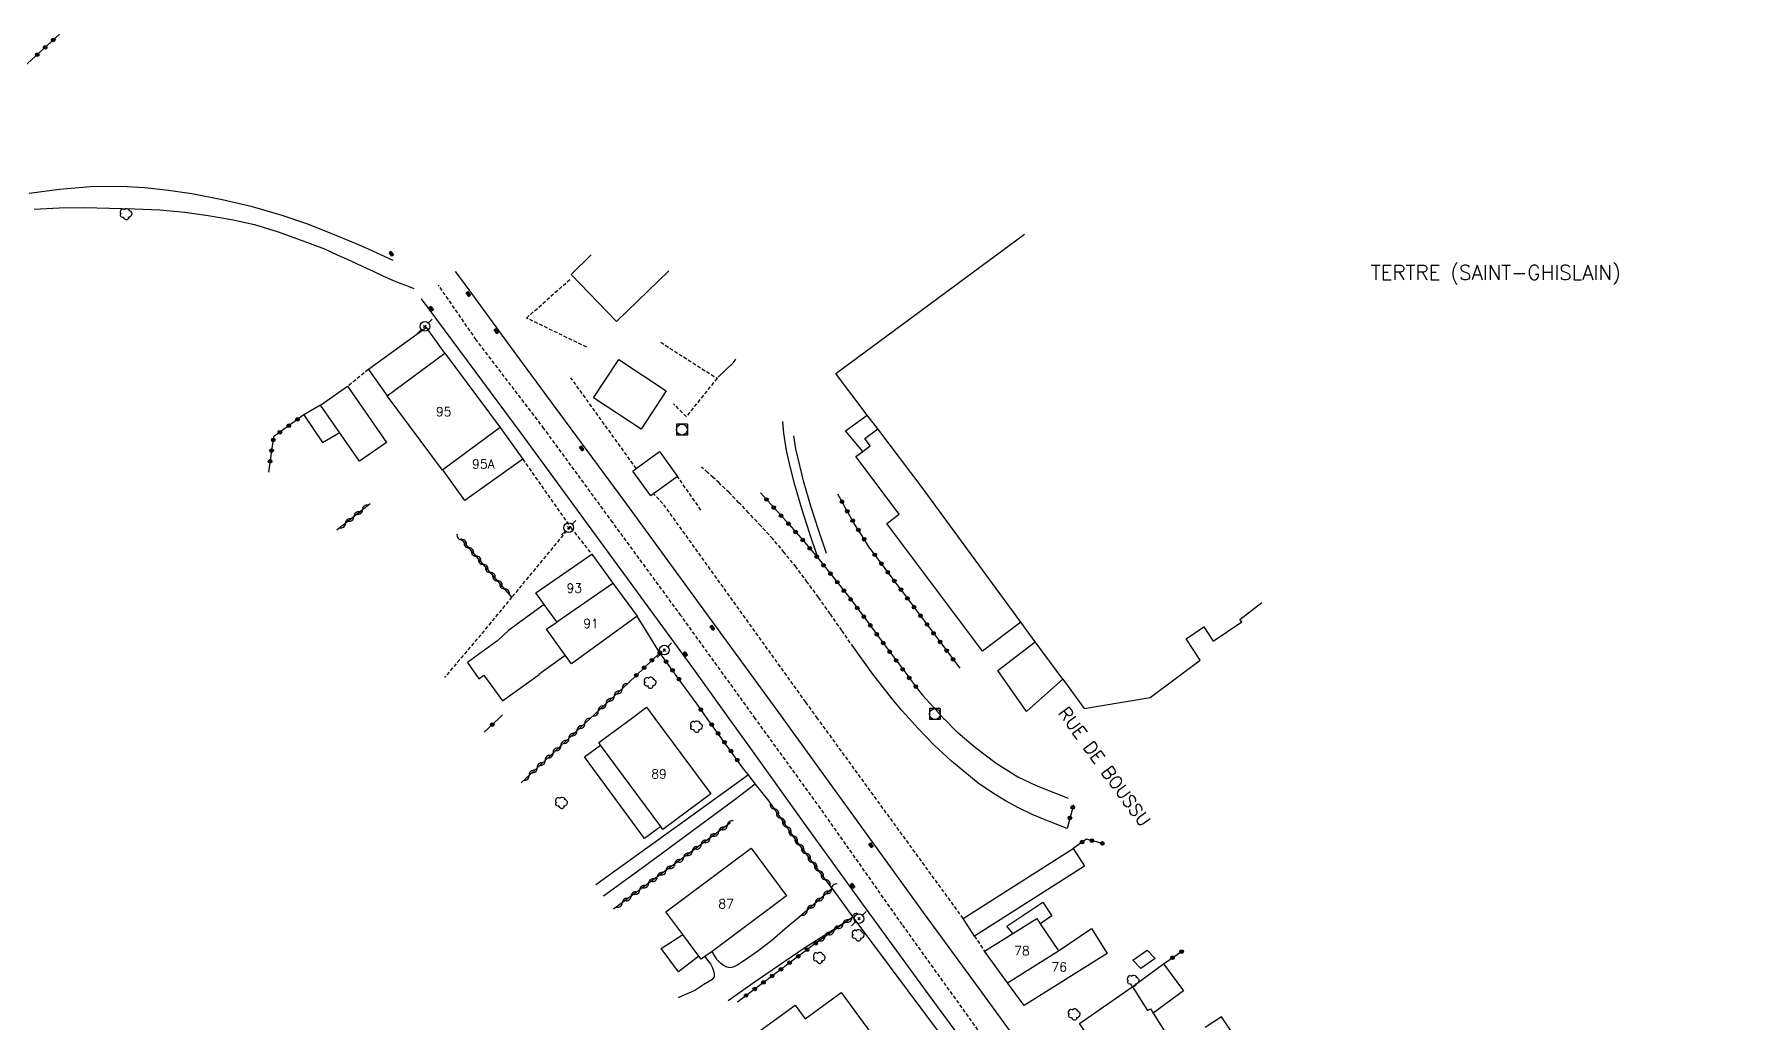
# Model space of a CAD drawing. Header units: millimetres. Extents: x 108000 to 109000, y 127000 to 127777.
# Drawn here: x 108333.3 to 108568, y 127633 to 127769.3 of the extents above; entities that cross this region are included whole.
import ezdxf
from ezdxf.enums import TextEntityAlignment as Align

# ---------------------------------------------------------------- set-up
doc = ezdxf.new("R2010")
doc.units = ezdxf.units.MM
doc.linetypes.add('DASHED', pattern=[0.75, 0.5, -0.25])
doc.layers.get('0').update_dxf_attribs({"linetype": 'CONTINUOUS'})
for name, color, linetype in [('W0001', 6, 'DASHED'), ('W0014', 7, 'CONTINUOUS'), ('W0017', 7, 'CONTINUOUS'), ('W0071', 7, 'CONTINUOUS'), ('W0101', 7, 'CONTINUOUS'), ('W0104', 1, 'CONTINUOUS'), ('W0112', 1, 'DASHED'), ('W0300', 7, 'CONTINUOUS'), ('W0310', 3, 'CONTINUOUS'), ('W0322', 7, 'CONTINUOUS'), ('W0323', 7, 'CONTINUOUS'), ('W0333', 7, 'CONTINUOUS'), ('W0401', 7, 'CONTINUOUS'), ('W0420', 7, 'CONTINUOUS'), ('W0473', 7, 'CONTINUOUS'), ('W0701', 7, 'CONTINUOUS'), ('W0980', 7, 'CONTINUOUS'), ('W0989', 7, 'CONTINUOUS'), ('W0991', 7, 'CONTINUOUS'), ('W1102', 7, 'CONTINUOUS')]:
    doc.layers.add(name, color=color, linetype=linetype)
doc.styles.get("Standard").update_dxf_attribs({"font": 'romans.shx', "width": 0.85})

# ---------------------------------------------------------------- blocks, each defined once
blk = doc.blocks.new('T300')
for p, q in [((-0.8, 0.51), (-0.86, 0.34)), ((-0.86, 0.34), (-0.86, 0.17)), ((-0.86, 0.17), (-0.74, 0.06)), ((-0.69, 0.63), (-0.8, 0.51)), ((-0.8, -0.06), (-0.74, 0.06)), ((-0.74, 0.06), (-0.69, 0.11)), ((-0.57, 0.69), (-0.69, 0.63)), ((-0.46, 0.69), (-0.57, 0.69)), ((-0.29, 0.63), (-0.46, 0.69)), ((-0.29, 0.63), (-0.17, 0.74)), ((-0.23, 0.57), (-0.29, 0.63)), ((-0.17, 0.74), (-0.06, 0.8)), ((-0.06, 0.8), (0.06, 0.8)), ((0.06, 0.8), (0.23, 0.74)), ((0.23, 0.74), (0.34, 0.63)), ((0.34, 0.63), (0.4, 0.51)), ((0.46, 0.46), (0.34, 0.46)), ((0.4, 0.51), (0.4, 0.46)), ((0.57, 0.4), (0.46, 0.46)), ((0.57, 0.4), (0.69, 0.29)), ((0.69, 0.29), (0.74, 0.17)), ((0.74, 0.06), (0.69, -0.17)), ((0.74, 0.17), (0.74, 0.06)), ((-0.8, -0.17), (-0.8, -0.06)), ((-0.8, -0.23), (-0.8, -0.17)), ((-0.74, -0.34), (-0.8, -0.23)), ((-0.69, -0.4), (-0.74, -0.34)), ((-0.51, -0.46), (-0.69, -0.4)), ((-0.4, -0.46), (-0.51, -0.46)), ((-0.4, -0.46), (-0.34, -0.46)), ((-0.34, -0.46), (-0.34, -0.4)), ((-0.34, -0.51), (-0.34, -0.46)), ((-0.29, -0.63), (-0.34, -0.51)), ((-0.17, -0.74), (-0.29, -0.63)), ((-0.06, -0.8), (-0.17, -0.74)), ((0.06, -0.8), (-0.06, -0.8)), ((0.17, -0.74), (0.06, -0.8)), ((0.23, -0.69), (0.17, -0.74)), ((0.29, -0.46), (0.23, -0.46)), ((0.29, -0.63), (0.23, -0.69)), ((0.46, -0.4), (0.29, -0.46)), ((0.34, -0.51), (0.29, -0.63)), ((0.34, -0.51), (0.34, -0.46)), ((0.57, -0.34), (0.46, -0.4)), ((0.63, -0.29), (0.57, -0.34)), ((0.69, -0.17), (0.63, -0.29))]:
    blk.add_line(p, q)
blk = doc.blocks.new('T473')
for p, q in [((-0.166667, 0.166667), (0.166667, -0.166667)), ((-0.166667, -0.166667), (0.166667, 0.166667)), ((0.500001, 0.500001), (1.000002, 1.000002)), ((-1.000002, -1.000002), (-0.500001, -0.500001))]:
    blk.add_line(p, q)
blk.add_ellipse((0, 0), major_axis=(0.471405, 0.471405), ratio=1, start_param=5.4977871438, end_param=11.780972451)
blk = doc.blocks.new('T401')
for p, q in [((-0.3, 0.3), (0, 0.3)), ((-0.3, -0.25), (-0.3, 0.3)), ((-0.3, 0.15), (0, 0.15)), ((-0.3, 0), (0, 0)), ((0, 0.3), (0, -0.25)), ((-0.3, -0.15), (0, -0.15)), ((-0.3, -0.25), (-0.3, -0.3)), ((-0.3, -0.3), (0, -0.3)), ((0, -0.3), (0, -0.25))]:
    blk.add_line(p, q)
blk = doc.blocks.new('T420')
for p, q in [((0.75, 0.75), (-0.75, 0.75)), ((-0.75, 0.75), (-0.75, -0.75)), ((0.75, 0.75), (0.75, -0.75)), ((0.75, -0.75), (-0.75, -0.75))]:
    blk.add_line(p, q)
blk.add_ellipse((0, 0), major_axis=(-0.53, 0.53), ratio=1, start_param=3.926991, end_param=10.210176)
blk = doc.blocks.new('t323o')
at = {"color": 0, "linetype": 'Continuous'}
for radius in [0.25, 0.15]:
    blk.add_circle((0, 0), radius, dxfattribs=at)
blk = doc.blocks.new('t310o')
at = {"color": 0, "linetype": 'Continuous'}
for centre, start, end in [((-0.5, 0.38), 216.8699, 323.1304), ((0.5, -0.37), 36.8699, 143.1303)]:
    blk.add_arc(centre, 0.625, start, end, dxfattribs=at)
blk = doc.blocks.new('t322o')
at = {"color": 0, "linetype": 'Continuous'}
for radius in [0.25, 0.15]:
    blk.add_circle((0, 0), radius, dxfattribs=at)

msp = doc.modelspace()

# ---------------------------------------------------------------- linework, layer by layer
at = {"layer": 'W0001'}
for points in [[(108432.7, 127675), (108431.39, 127676.81), (108422.46, 127689.17), (108413.06, 127701.99), (108403.58, 127714.93), (108394.25, 127727.15), (108389.04, 127734.69)], [(108488.68, 127598.42), (108479.19, 127611.64), (108471.74, 127620.91), (108463.82, 127631.49), (108452.95, 127646.61), (108441.69, 127662.6), (108432.7, 127675)]]:
    msp.add_lwpolyline(points, dxfattribs=at)
at = {"layer": 'W0014'}
for points in [[(108436.54, 127675), (108435.71, 127676.15), (108428.76, 127685.66), (108421.81, 127695.18), (108414.85, 127704.69), (108407.35, 127714.87), (108399.86, 127725.04), (108392.39, 127735.23), (108391.41, 127736.57), (108391.41, 127736.57), (108391.41, 127736.57)], [(108386.67, 127732.81), (108400.4, 127714.28), (108412.29, 127698.03), (108424.17, 127681.78), (108429.04, 127675)], [(108419.53, 127684.05), (108416.43, 127689.08)], [(108424.68, 127676.95), (108422.55, 127679.91)], [(108429.04, 127675), (108431.81, 127671.15), (108439.44, 127660.52), (108447.1, 127649.91), (108456.12, 127637.56), (108465.17, 127625.24), (108474.23, 127612.92), (108481.45, 127603.1), (108483.7, 127599.89)], [(108567.98, 127491.21), (108560.88, 127501.58), (108553.79, 127511.96), (108546.65, 127522.3), (108538.51, 127533.93), (108530.31, 127545.53), (108522.06, 127557.09), (108513.96, 127568.34), (108505.81, 127579.55), (108497.67, 127590.77), (108491.4, 127599.47), (108485.13, 127608.18), (108478.84, 127616.87), (108471.2, 127627.34), (108463.54, 127637.8), (108455.9, 127648.26), (108449.16, 127657.55), (108442.44, 127666.85), (108436.54, 127675)], [(108434.61, 127663.58), (108432.71, 127666), (108431.76, 127667.21), (108431.09, 127668.06)], [(108443.29, 127651.58), (108446.14, 127647.62), (108463.73, 127624.05)]]:
    msp.add_lwpolyline(points, dxfattribs=at)
at = {"layer": 'W0017'}
for points in [[(108427.59, 127721.98), (108428.64, 127723.01), (108429.69, 127724.04), (108430.01, 127724.46)], [(108455.75, 127678.19), (108457.26, 127676.54), (108458.66, 127675)], [(108458.66, 127675), (108458.77, 127674.88), (108460.35, 127673.3), (108463.03, 127670.97), (108465.88, 127668.83), (108468.89, 127666.96), (108471.43, 127665.74), (108474.07, 127664.7), (108475.84, 127664)], [(108431.76, 127667.21), (108422.99, 127660.87), (108410.71, 127652.07)], [(108411.8, 127650.57), (108417.98, 127655.07), (108429.95, 127663.85), (108432.71, 127666)], [(108438.71, 127647.57), (108436.84, 127646), (108434.98, 127644.42), (108433.05, 127642.92), (108432.14, 127642.28), (108431.22, 127641.65), (108430.3, 127641.03), (108429.95, 127640.87), (108429.6, 127640.71), (108429.26, 127640.63), (108428.79, 127640.73), (108428.32, 127640.98), (108427.9, 127641.28), (108427.45, 127641.76), (108427.1, 127642.33), (108426.74, 127642.91)], [(108428.95, 127636.12), (108432.41, 127638.55), (108435.88, 127640.98), (108439.38, 127643.35), (108441.63, 127644.79), (108443.88, 127646.2), (108446.14, 127647.62)], [(108425.76, 127642.18), (108426.14, 127641.68), (108426.51, 127641.18), (108426.8, 127640.64), (108426.95, 127640.23), (108427.05, 127639.79), (108427.04, 127639.4), (108426.73, 127638.99), (108426.18, 127638.66), (108425.63, 127638.34), (108425.22, 127638.06), (108424.8, 127637.78), (108424.37, 127637.53), (108423.78, 127637.24), (108423.17, 127637), (108422.57, 127636.74), (108422.06, 127636.52)]]:
    msp.add_lwpolyline(points, dxfattribs=at)
at = {"layer": 'W0071'}
for points in [[(108382.81, 127738.07), (108381.18, 127738.81), (108379.39, 127739.62), (108377.59, 127740.41), (108374.26, 127741.81), (108370.91, 127743.12), (108367.51, 127744.29), (108363.41, 127745.47), (108359.25, 127746.45), (108355.06, 127747.24), (108351.83, 127747.71), (108348.58, 127748.08), (108345.32, 127748.27), (108341.08, 127748.21), (108336.84, 127747.86), (108332.62, 127747.32)], [(108333.31, 127745.12), (108336.77, 127745.34), (108340.25, 127745.36), (108343.72, 127745.3), (108347.19, 127745.21), (108350.66, 127745.04), (108354.11, 127744.72), (108357.33, 127744.29), (108360.54, 127743.73), (108363.7, 127743.01), (108366.94, 127742.02), (108370.14, 127740.85), (108373.34, 127739.68), (108375.1, 127738.87), (108376.86, 127738.05), (108378.62, 127737.24), (108380.05, 127736.58), (108381.48, 127735.92), (108382.92, 127735.29), (108383.88, 127734.9), (108384.85, 127734.52), (108385.64, 127734.21)]]:
    msp.add_lwpolyline(points, dxfattribs=at)
at = {"layer": 'W0101'}
for points in [[(108389.66, 127709.23), (108389.59, 127709.19), (108381.99, 127719.44), (108389.93, 127725.32)], [(108389.93, 127725.32), (108397.53, 127715.07)], [(108397.53, 127715.07), (108400.66, 127710.7)], [(108400.66, 127710.7), (108392.69, 127705), (108389.66, 127709.23)], [(108405.35, 127688.28), (108403.6, 127690.69), (108402.44, 127692.28), (108410.16, 127697.6)], [(108410.16, 127697.6), (108413.09, 127693.62)], [(108413.09, 127693.62), (108416.43, 127689.08)], [(108416.43, 127689.08), (108407.4, 127682.52), (108406.52, 127683.73), (108403.95, 127687.27), (108405.37, 127688.26), (108405.35, 127688.28)], [(108415.65, 127675), (108417.73, 127676.54)], [(108417.73, 127676.54), (108418.87, 127675)], [(108418.87, 127675), (108426.58, 127664.59), (108419.98, 127659.71), (108419.69, 127660.1), (108411.38, 127671.32), (108411.14, 127671.66), (108415.65, 127675)], [(108464.29, 127642.92), (108468.2, 127645.37), (108471.48, 127647.42), (108471.96, 127646.71), (108474.49, 127642.98), (108474.49, 127642.98)], [(108474.49, 127642.98), (108479.05, 127646.06), (108481.21, 127642.62), (108469.75, 127635.45)], [(108467.46, 127638.58), (108464.29, 127642.92)], [(108469.75, 127635.45), (108467.46, 127638.58)]]:
    msp.add_lwpolyline(points, dxfattribs=at)
for points in [[(108432.13, 127657.1), (108437, 127650.55), (108426.74, 127642.91), (108425.76, 127642.18), (108425.26, 127641.81), (108424.94, 127642.23), (108422.7, 127645.24), (108420.38, 127648.35)], [(108444.56, 127637.22), (108449.57, 127630.34), (108438.72, 127622.46), (108432.34, 127631.23), (108438.22, 127635.51), (108439.6, 127633.61)], [(108481.61, 127624.95), (108478.66, 127629.22), (108479.55, 127629.84), (108477.38, 127632.99), (108484.61, 127637.98), (108484.69, 127638.04), (108486.76, 127634.74), (108487.15, 127635.01), (108487.53, 127634.4), (108489.87, 127630.66)]]:
    msp.add_lwpolyline(points, close=True, dxfattribs=at)
at = {"layer": 'W0104'}
for points in [[(108469.31, 127688.23), (108455.68, 127706.78), (108449.57, 127714.87), (108448.14, 127716.78), (108443.91, 127722.38), (108443.81, 127722.51), (108469.81, 127741.69)], [(108420.77, 127736.64), (108413.59, 127729.68), (108407.32, 127736.15), (108410.1, 127738.85)], [(108389.93, 127725.32), (108387.4, 127728.82), (108379.39, 127723.06), (108381.99, 127719.44)], [(108372.81, 127718.16), (108370.48, 127716.82), (108373.06, 127713.01), (108375.26, 127714.28)], [(108447.51, 127711.78), (108445.15, 127714.59), (108448.14, 127716.78)], [(108469.31, 127688.23), (108464.03, 127684.27), (108450.83, 127701.85), (108452.55, 127703.13), (108446.58, 127711.08), (108447.51, 127711.78), (108448.54, 127712.55), (108447.8, 127713.54), (108449.57, 127714.87)], [(108403.6, 127690.69), (108398.75, 127687.16), (108397.14, 127685.65), (108397.11, 127685.63), (108393.03, 127682.69), (108394.63, 127680.47), (108395.31, 127680.97), (108397.87, 127677.42), (108402.92, 127681.06), (108402.89, 127681.11), (108406.52, 127683.73)], [(108475.08, 127680.38), (108478.03, 127676.36), (108487.1, 127677.89), (108494.03, 127683.01), (108492.07, 127685.97), (108494.51, 127687.59), (108495.8, 127685.64), (108499.75, 127688.28), (108499.48, 127688.63), (108502.53, 127690.94)], [(108471.28, 127685.55), (108469.31, 127688.23)], [(108475.08, 127680.38), (108470.08, 127675.96), (108466.12, 127681.61), (108471.28, 127685.55)], [(108475.08, 127680.38), (108471.28, 127685.55)], [(108419.69, 127660.1), (108417.46, 127658.46), (108409.16, 127669.68), (108411.38, 127671.32)], [(108468.2, 127645.37), (108467.35, 127646.39), (108472.32, 127649.7), (108473.59, 127647.79), (108471.96, 127646.71)], [(108424.94, 127642.23), (108422.1, 127640.11), (108419.73, 127643.29), (108422.7, 127645.24)], [(108484.61, 127637.98), (108488.77, 127641.06), (108488.96, 127641.2), (108491.7, 127637.48), (108487.53, 127634.4)], [(108496.25, 127629.89), (108498.51, 127631.58), (108496.97, 127633.91), (108494.7, 127632.41)]]:
    msp.add_lwpolyline(points, dxfattribs=at)
for points in [[(108420.44, 127720.11), (108416.96, 127714.82), (108410.39, 127719.14), (108413.88, 127724.43)], [(108376.53, 127720.74), (108381.89, 127713), (108378.17, 127710.42), (108372.81, 127718.16)], [(108415.82, 127709.07), (108416.3, 127709.41), (108419.51, 127711.74), (108421.99, 127708.31), (108418.69, 127705.91), (108418.3, 127705.64)], [(108461.35, 127647.45), (108476.52, 127657.09), (108478.07, 127654.65), (108462.9, 127645.01)], [(108486.7, 127643.06), (108487.8, 127641.93), (108485.85, 127640.56), (108484.75, 127641.69)]]:
    msp.add_lwpolyline(points, close=True, dxfattribs=at)
at = {"layer": 'W0112'}
for points in [[(108409.49, 127726.13), (108401.18, 127730.15), (108407.27, 127735.57)], [(108419.67, 127726.8), (108427.43, 127721.84), (108423.2, 127716.57), (108421.44, 127718.34)], [(108379.39, 127723.06), (108376.53, 127720.74)], [(108416.3, 127709.41), (108407.28, 127721.93)], [(108400.66, 127710.7), (108407.18, 127701.41), (108407.31, 127701.22), (108410.16, 127697.6)], [(108446.23, 127684.8), (108444.63, 127687.1), (108443.03, 127689.4), (108441.4, 127691.68), (108439.87, 127693.77), (108438.32, 127695.84), (108436.7, 127697.86), (108435.11, 127699.72), (108433.46, 127701.53), (108431.79, 127703.31), (108430.45, 127704.71), (108429.1, 127706.1), (108427.71, 127707.45), (108426.92, 127708.17), (108426.11, 127708.89), (108425.31, 127709.61)], [(108425.21, 127703.7), (108421.99, 127708.31)], [(108419.97, 127704.62), (108418.69, 127705.91)], [(108441.29, 127675), (108439.66, 127677.24), (108419.97, 127704.62)], [(108407.18, 127701.41), (108399.15, 127691.7), (108394.88, 127686.53), (108389.87, 127680.63)], [(108461.35, 127647.45), (108441.29, 127675)], [(108462.9, 127645.01), (108464.29, 127642.92)]]:
    msp.add_lwpolyline(points, dxfattribs=at)
at = {"layer": 'W0310'}
for points in [[(108379.61, 127704.57), (108375.06, 127700.94)], [(108399.15, 127691.7), (108392.12, 127699.79)], [(108409.97, 127675), (108415.23, 127679.89)], [(108400.44, 127666.14), (108409.97, 127675)], [(108443.29, 127651.58), (108438.43, 127658.08), (108434.61, 127663.58)], [(108429.31, 127660.61), (108413.16, 127648.71)], [(108443.29, 127651.58), (108438.71, 127647.57)], [(108446.14, 127647.62), (108441.1, 127644.08)]]:
    msp.add_lwpolyline(points, dxfattribs=at)
at = {"layer": 'W0322'}
msp.add_lwpolyline([(108448.51, 127698.4), (108447.43, 127700.13), (108446.35, 127701.86), (108445.32, 127703.62), (108444.08, 127705.9)], dxfattribs=at)
at = {"layer": 'W0323'}
for points in [[(108336.81, 127769.26), (108335.14, 127767.68), (108318.22, 127752.28)], [(108370.48, 127716.82), (108366.33, 127713.78), (108365.62, 127708.91)], [(108433.41, 127706.07), (108435.38, 127703.89), (108437.36, 127701.71), (108439.3, 127699.51), (108441.49, 127696.88), (108443.64, 127694.21), (108445.76, 127691.52), (108448.21, 127688.27), (108450.62, 127684.98), (108453.06, 127681.71), (108453.95, 127680.54), (108454.85, 127679.36), (108455.75, 127678.19)], [(108448.51, 127698.4), (108460.88, 127681.93)], [(108422.55, 127679.91), (108419.53, 127684.05), (108415.23, 127679.89)], [(108426.08, 127675), (108424.68, 127676.95)], [(108397.37, 127675), (108395.36, 127673.11)], [(108397.87, 127675.47), (108397.37, 127675)], [(108431.09, 127668.06), (108426.08, 127675)], [(108476.55, 127663.07), (108475.66, 127659.84)], [(108480.57, 127657.76), (108478.33, 127658.38), (108476.52, 127657.09)], [(108441.1, 127644.08), (108430.23, 127635.93)], [(108488.96, 127641.2), (108491.72, 127643.05)]]:
    msp.add_lwpolyline(points, dxfattribs=at)
at = {"layer": 'W0333'}
for points in [[(108453.9, 127675), (108452.96, 127676.04), (108451.58, 127677.71), (108450.24, 127679.41), (108448.9, 127681.11), (108446.23, 127684.8)], [(108475.66, 127659.84), (108474.05, 127660.47), (108472.44, 127661.1), (108470.85, 127661.78), (108468.99, 127662.68), (108467.17, 127663.66), (108465.4, 127664.73), (108463.44, 127666.09), (108461.56, 127667.57), (108459.74, 127669.12), (108457.37, 127671.32), (108455.12, 127673.64), (108453.9, 127675)]]:
    msp.add_lwpolyline(points, dxfattribs=at)
at = {"layer": 'W0701'}
for points in [[(108441.26, 127697.3), (108440.19, 127700.56), (108439.11, 127703.85), (108438.15, 127707.19), (108437.56, 127709.52), (108437.02, 127711.89), (108436.64, 127714.3), (108436.49, 127715.91)], [(108442.5, 127697.7), (108441.43, 127700.97), (108440.35, 127704.23), (108439.4, 127707.53), (108438.82, 127709.83), (108438.3, 127712.14), (108438.02, 127713.9)]]:
    msp.add_lwpolyline(points, dxfattribs=at)
at = {"layer": 'W1102'}
for points in [[(108397.53, 127715.07), (108389.66, 127709.23)], [(108405.35, 127688.28), (108413.09, 127693.62)], [(108467.46, 127638.58), (108474.49, 127642.98)]]:
    msp.add_lwpolyline(points, dxfattribs=at)

# ---------------------------------------------------------------- block references
at = {"layer": 'W0300'}
for p in [(108346.03, 127744.45), (108418.26, 127679.91), (108424.64, 127673.86), (108406.04, 127663.36), (108446.91, 127645.12), (108441.57, 127642), (108484.82, 127638.85), (108476.69, 127634.22)]:
    msp.add_blockref('T300', p, dxfattribs=at)
at = {"layer": 'W0310'}
for p, rotation in [((108378.57, 127703.75), 218.629731995348), ((108376.23, 127701.87), 218.629731995348), ((108377.4, 127702.81), 218.629731995348), ((108392.26, 127699.62), 130.994356692659), ((108393.24, 127698.49), 130.994356692659), ((108394.23, 127697.36), 130.994356692659), ((108395.21, 127696.22), 130.994356692659), ((108396.2, 127695.09), 130.994356692659), ((108397.18, 127693.96), 130.994356692659), ((108398.16, 127692.83), 130.994356692659), ((108413.27, 127678.06), 42.90522900559536), ((108414.36, 127679.08), 42.90522900559536), ((108411.07, 127676.02), 42.90522900559536), ((108412.17, 127677.04), 42.90522900559536), ((108408.13, 127673.29), 42.90730000981822), ((108409.23, 127674.31), 42.90730000981822), ((108405.93, 127671.25), 42.90730000981822), ((108407.03, 127672.27), 42.90730000981822), ((108402.64, 127668.19), 42.90730000981822), ((108403.74, 127669.21), 42.90730000981822), ((108404.84, 127670.23), 42.90730000981822), ((108401.54, 127667.16), 42.90730000981822), ((108435.35, 127662.51), 124.8287628427261), ((108436.21, 127661.27), 124.8287628427261), ((108427.65, 127659.39), 216.3960227249317), ((108428.86, 127660.28), 216.3960227249317), ((108437.07, 127660.04), 124.8287628427261), ((108437.92, 127658.81), 124.8287628427261), ((108424.03, 127656.72), 216.3960227249317), ((108425.24, 127657.61), 216.3960227249317), ((108426.44, 127658.5), 216.3960227249317), ((108438.8, 127657.59), 126.7652918289118), ((108439.7, 127656.39), 126.7652918289118), ((108421.61, 127654.94), 216.3960227249317), ((108422.82, 127655.83), 216.3960227249317), ((108440.59, 127655.19), 126.7652918289118), ((108417.99, 127652.27), 216.3960227249317), ((108419.2, 127653.16), 216.3960227249317), ((108420.41, 127654.05), 216.3960227249317), ((108441.49, 127653.99), 126.7652918289118), ((108442.39, 127652.79), 126.7652918289118), ((108414.37, 127649.6), 216.3960227249317), ((108415.58, 127650.49), 216.3960227249317), ((108416.78, 127651.38), 216.3960227249317), ((108440.97, 127649.55), 221.2355280543255), ((108442.1, 127650.54), 221.2355280543255), ((108443.22, 127651.53), 221.2355280543255), ((108439.84, 127648.56), 221.2355280543255), ((108446.01, 127647.52), 215.0612951958907), ((108442.32, 127644.94), 215.0612951958907), ((108443.55, 127645.8), 215.0612951958907), ((108444.78, 127646.66), 215.0612951958907)]:
    msp.add_blockref('t310o', p, dxfattribs=dict(at, rotation=rotation))
at = {"layer": 'W0322'}
for p, rotation in [((108444.66, 127704.84), 118.5110091299888), ((108445.38, 127703.52), 120.3899982343987), ((108446.14, 127702.23), 120.3899982343987), ((108446.92, 127700.95), 121.9607325161754), ((108447.71, 127699.67), 121.9607325161754)]:
    msp.add_blockref('t322o', p, dxfattribs=dict(at, rotation=rotation))
at = {"layer": 'W0323'}
for p, rotation in [((108334.86, 127767.42), 222.2824491588708), ((108335.96, 127768.45), 223.4734118553058), ((108333.75, 127766.41), 222.2824491588708), ((108369.62, 127716.19), 216.2490526216693), ((108366.27, 127713.36), 261.7394094142342), ((108367.2, 127714.42), 216.2490526216693), ((108368.41, 127715.31), 216.2490526216693), ((108366.05, 127711.88), 261.7394094142342), ((108365.84, 127710.4), 261.7394094142342), ((108434.25, 127705.15), 312.1740647901304), ((108435.25, 127704.04), 312.1740647901304), ((108436.26, 127702.92), 312.1609847360393), ((108437.27, 127701.81), 312.1609847360393), ((108438.26, 127700.69), 311.275779251147), ((108439.25, 127699.56), 311.275779251147), ((108440.21, 127698.41), 309.8934151247209), ((108441.17, 127697.26), 309.8934151247209), ((108449.17, 127697.53), 306.9049542048724), ((108442.12, 127696.1), 308.8374528156858), ((108443.06, 127694.93), 308.8374528156858), ((108450.07, 127696.33), 306.9049542048724), ((108450.97, 127695.13), 306.9049542048724), ((108444, 127693.76), 308.1346769629488), ((108444.92, 127692.58), 308.1346769629488), ((108451.87, 127693.93), 306.9049542048724), ((108452.77, 127692.73), 306.9049542048724), ((108445.85, 127691.39), 307.1004968681426), ((108446.75, 127690.2), 307.1004968681426), ((108453.67, 127691.53), 306.9049542048724), ((108454.57, 127690.33), 306.9049542048724), ((108447.66, 127689), 307.1004968681426), ((108448.56, 127687.8), 306.2598827118642), ((108455.47, 127689.13), 306.9049542048724), ((108456.37, 127687.93), 306.9049542048724), ((108449.44, 127686.59), 306.2598827118642), ((108450.33, 127685.38), 306.2598827118642), ((108457.27, 127686.73), 306.9049542048724), ((108458.17, 127685.53), 306.9049542048724), ((108418.46, 127683.01), 224.0526012208938), ((108419.54, 127684.04), 126.1606172310014), ((108420.42, 127682.83), 126.1606172310014), ((108451.22, 127684.18), 306.6309323356837), ((108452.12, 127682.97), 306.6309323356837), ((108459.07, 127684.33), 306.9049542048724), ((108459.97, 127683.13), 306.9049542048724), ((108416.31, 127680.93), 224.0526012208938), ((108417.38, 127681.97), 224.0526012208938), ((108421.31, 127681.62), 126.1606172310014), ((108453.01, 127681.77), 306.6309323356837), ((108453.92, 127680.57), 307.343662441421), ((108422.19, 127680.41), 126.1606172310014), ((108454.83, 127679.38), 307.4525465048948), ((108425.2, 127676.22), 125.8451656065654), ((108396.45, 127674.14), 223.2606381985457), ((108426.7, 127674.14), 125.835843280536), ((108427.58, 127672.93), 125.835843280536), ((108428.46, 127671.71), 125.835843280536), ((108429.34, 127670.5), 125.835843280536), ((108430.21, 127669.28), 125.835843280536), ((108476.45, 127662.74), 254.5951517802994), ((108476.06, 127661.29), 254.5951517802994), ((108477.74, 127657.96), 215.34278474154), ((108479.08, 127658.17), 164.6672713429866), ((108480.53, 127657.78), 164.6672713429866), ((108439.84, 127643.13), 216.8487942289102), ((108441.04, 127644.03), 216.8487942289102), ((108437.43, 127641.33), 216.8487942289102), ((108438.64, 127642.23), 216.8487942289102), ((108490.2, 127642.03), 33.92310474791424), ((108491.45, 127642.87), 33.92310474791424), ((108433.83, 127638.63), 216.8487942289102), ((108435.03, 127639.53), 216.8487942289102), ((108436.23, 127640.43), 216.8487942289102), ((108431.43, 127636.83), 216.8487942289102), ((108432.63, 127637.73), 216.8487942289102)]:
    msp.add_blockref('t323o', p, dxfattribs=dict(at, rotation=rotation))
at = {"layer": 'W0401'}
for p, rotation in [((108382.43, 127738.9), 216.3840028883514), ((108393.26, 127733.55), 36.23236767982077), ((108387.93, 127731.32), 216.3563269618345), ((108397.13, 127728.44), 36.23236767982077), ((108408.88, 127712.29), 36.34938248068143), ((108426.9, 127687.58), 36.15428495722919), ((108422.96, 127683.75), 216.1937274784532), ((108448.76, 127657.61), 35.86621489879473), ((108445.99, 127651.82), 215.8384346982075)]:
    msp.add_blockref('T401', p, dxfattribs=dict(at, rotation=rotation))
at = {"layer": 'W0420'}
for p in [(108422.6, 127714.78), (108457.45, 127675.59)]:
    msp.add_blockref('T420', p, dxfattribs=at)
at = {"layer": 'W0473'}
for p in [(108387.17, 127729), (108406.99, 127701.26), (108420.18, 127684.4), (108446.98, 127647.41)]:
    msp.add_blockref('T473', p, dxfattribs=at)

# ---------------------------------------------------------------- texts
at = {"layer": 'W0980'}
msp.add_text('TERTRE (SAINT-GHISLAIN)', height=2, dxfattribs=at).set_placement((108534.74, 127736.28), align=Align.MIDDLE)
at = {"layer": 'W0989'}
msp.add_text('RUE DE BOUSSU', height=1.75, rotation=306.0594, dxfattribs=at).set_placement((108474.36, 127675.74))
at = {"layer": 'W0991'}
for s, p in [('95', (108389.76, 127717.25)), ('95A', (108395.23, 127710.03)), ('93', (108407.76, 127692.94)), ('91', (108410.07, 127688.07)), ('89', (108419.43, 127667.35)), ('87', (108428.69, 127649.45)), ('78', (108469.44, 127643)), ('76', (108474.58, 127640.76))]:
    msp.add_text(s, height=1.25, dxfattribs=at).set_placement(p, align=Align.MIDDLE_CENTER)

doc.saveas('drawing.dxf')
